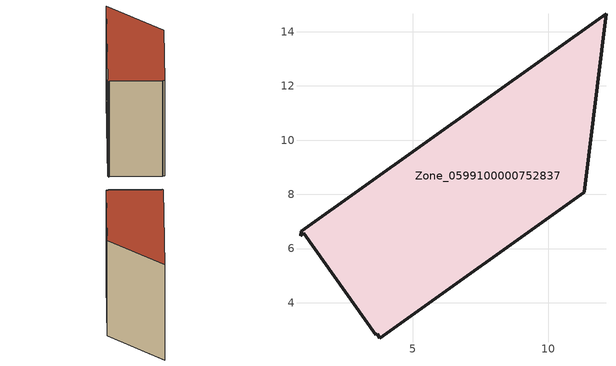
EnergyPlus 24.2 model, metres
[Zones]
Zone_0599100000752837
 floor ground (C_G): 0.87,6.64 12.12,14.66 11.32,8.07 3.78,2.69 3.68,2.86 3.62,2.83 0.98,6.56 0.85,6.48 z0
 wall outside (C_F): 12.12,14.66 0.87,6.64 0.85,6.48 0.98,6.56 3.62,2.83 3.68,2.86 3.78,2.69 11.32,8.07 12.12,14.66 z0:9.2
 roof outside (C_R): 3.62,2.83 3.68,2.86 3.78,2.69 11.32,8.07 12.12,14.66 0.87,6.64 0.85,6.48 0.98,6.56 z9.2
[BUILDING]
Pand.0599100000752837: North Axis=0; Terrain=City; Loads Convergence Tolerance Value=0.04; Temperature Convergence Tolerance Value=0.4; Solar Distribution=FullExterior; Maximum Number of Warmup Days=25; Minimum Number of Warmup Days=1
[Site:Location]
Rotterdam.The.Hague.AP_ZH_NLD Design_Conditions: Latitude=51.96; Longitude=4.45; Time Zone=1; Elevation=-4.5
[SITE:GROUNDTEMPERATURE:BUILDINGSURFACE]
18, 18, 18, 18, 18, 18, 18, 18, 18, 18, 18, 18
[MATERIAL] Thermal Absorptance=0.9; Solar Absorptance=0.7; Visible Absorptance=0.7
Name | Roughness | Thickness | Conductivity | Density | Specific Heat
G.TI.2006-2014 | MediumSmooth | 0.15 | 0.06 | 540 | 1210
F.TI.2006-2014 | Rough | 0.3 | 0.12 | 1920 | 840
R.TI.2006-2014 | MediumRough | 0.2 | 0.08 | 1500 | 1000
[CONSTRUCTION]
C_G: G.TI.2006-2014
C_F: F.TI.2006-2014
C_R: R.TI.2006-2014
[ZONE]
Zone_0599100000752837: Type=1; Multiplier=1; Ceiling Height=Autocalculate; Volume=Autocalculate; Floor Area=autocalculate; Part of Total Floor Area=Yes
[ZONEINFILTRATION:DESIGNFLOWRATE]
Infil_Zone_0599100000752837: Zone or ZoneList or Space or SpaceList=Zone_0599100000752837; Schedule=AlwaysOn; Design Flow Rate Calculation Method=Flow/Area; Flow Rate per Floor Area=0.0015; Constant Term Coefficient=1; Temperature Term Coefficient=0; Velocity Term Coefficient=0; Velocity Squared Term Coefficient=0
[HVACTEMPLATE:ZONE:IDEALLOADSAIRSYSTEM]
Zone_0599100000752837: Maximum Heating Supply Air Temperature=50; Minimum Cooling Supply Air Temperature=13; Maximum Heating Supply Air Humidity Ratio=0.0156; Minimum Cooling Supply Air Humidity Ratio=0.0077; Heating Limit=NoLimit; Cooling Limit=NoLimit; Dehumidification Control Type=ConstantSensibleHeatRatio; Cooling Sensible Heat Ratio=0.7; Dehumidification Setpoint=60; Humidification Control Type=None; Humidification Setpoint=30; Outdoor Air Method=None; Outdoor Air Flow Rate per Person=0.00944; Outdoor Air Flow Rate per Zone Floor Area=0; Outdoor Air Flow Rate per Zone=0; Demand Controlled Ventilation Type=None; Outdoor Air Economizer Type=NoEconomizer; Heat Recovery Type=None; Sensible Heat Recovery Effectiveness=0.7; Latent Heat Recovery Effectiveness=0.65
[ZONECONTROL:THERMOSTAT]
ThermostatControl_Zone_0599100000752837: Zone or ZoneList=Zone_0599100000752837; Control Type Schedule=DualSetpointControlType; Control 1=Thermostat_Zone_0599100000752837; Temperature Difference Between Cutout And Setpoint=0
[THERMOSTATSETPOINT:DUALSETPOINT]
Thermostat_Zone_0599100000752837: Heating Setpoint Temperature Schedule=HeatingSetpoint_Zone_0599100000752837; Cooling Setpoint Temperature Schedule=CoolingSetpoint_Zone_0599100000752837
[SCHEDULE:COMPACT]
HeatingSetpoint_Zone_0599100000752837: Through: 12/31, For: AllDays, Until: 24:00, 21
CoolingSetpoint_Zone_0599100000752837: Through: 12/31, For: AllDays, Until: 24:00, 24
DualSetpointControlType: Through: 12/31, For: AllDays, Until: 24:00, 4
AlwaysOn: Through: 12/31, For: AllDays, Until: 24:00, 1
